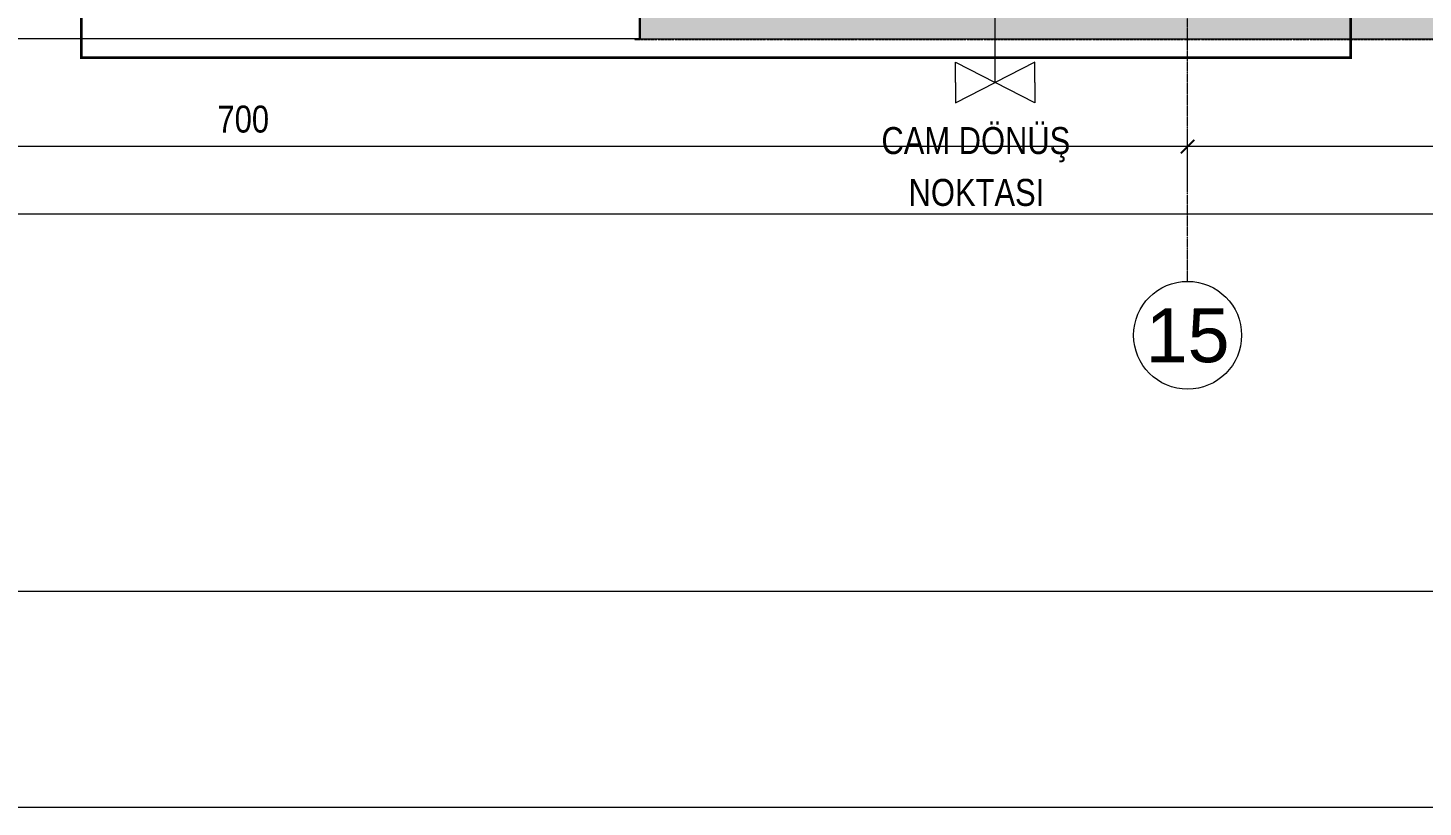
# Model space of a CAD drawing. Extents: x -1439 to 23780, y -1362 to 4476.
# Drawn here: x 1493 to 2010, y 0 to 289 of the extents above; entities that cross this region are included whole.
import ezdxf
from ezdxf.enums import TextEntityAlignment as Align

# ---------------------------------------------------------------- set-up
doc = ezdxf.new("R2010")
doc.units = 0
doc.header["$MEASUREMENT"] = 0
for name, pattern in [('Audi$0$DASHDOT2', [0.5, 0.25, -0.125, 0, -0.125]), ('Audi$0$DASHED2', [0.375, 0.25, -0.125]), ('Audi$0$DOT2', [0.125, 0, -0.125]), ('Audi$0$HIDDEN2', [4.7625, 3.175, -1.5875])]:
    doc.linetypes.add(name, pattern=pattern)
doc.layers.get('0').update_dxf_attribs({"color": 9, "lineweight": 9})
doc.layers.get('Defpoints').update_dxf_attribs({"color": 9, "lineweight": 9})
for name, color, linetype, lineweight in [('Audi$0$06D', 8, 'Continuous', 9), ('Audi$0$09', 8, 'Continuous', 9), ('Audi$0$10', 8, 'Continuous', 9), ('Audi$0$20', 8, 'Audi$0$DOT2', 9), ('Audi$0$21', 8, 'Continuous', 9), ('Audi$0$24', 8, 'Audi$0$DASHDOT2', 9), ('Audi$0$25', 8, 'Continuous', 9)]:
    doc.layers.add(name, color=color, linetype=linetype, lineweight=lineweight)
doc.layers.add('Audi$0$40A', color=8, linetype='Continuous', lineweight=9, plot=False)
doc.styles.add('Audi$0$Arial', font='arial.ttf', dxfattribs={"height": 2.5})
doc.styles.add('Audi$0$MuuM_TEXT-STANDART', font='ARIALN.TTF')
doc.dimstyles.new('Audi$0$MuuM_DIM50', dxfattribs={"dimscale": 5, "dimtxt": 2, "dimasz": 1, "dimexe": 1, "dimexo": 1, "dimgap": 1, "dimtad": 1, "dimdec": 1, "dimrnd": 0.5, "dimdsep": 46, "dimtxsty": 'Audi$0$MuuM_TEXT-STANDART', "dimblk": 'Audi$0$_ArchTick', "dimcen": 0, "dimdle": 0.15, "dimclrd": 256, "dimclre": 256, "dimclrt": 256, "dimadec": 0, "dimazin": 0, "dimtfac": 5, "dimtdec": 1, "dimtix": 1, "dimtmove": 2, "dimatfit": 3, "dimldrblk": 'Audi$0$_Dot', "dimfxl": 3, "dimfxlon": 1, "dimtolj": 1, "dimlwd": -1, "dimlwe": -1, "dimarcsym": 0})

# ---------------------------------------------------------------- blocks, each defined once
blk = doc.blocks.new('Audi$0$0_aks')
at = {"linetype": 'Continuous'}
blk.add_circle((0, 0), 2, dxfattribs=at)
at = {"style": 'Audi$0$Arial'}
blk.add_attdef('AKS', text='', height=2, dxfattribs=at).set_placement((0, 0), align=Align.MIDDLE_CENTER)
blk = doc.blocks.new('Audi$0$_ArchTick')
at = {"color": 0, "linetype": 'ByBlock', "const_width": 0.15}
blk.add_lwpolyline([(-0.5, -0.5), (0.5, 0.5)], dxfattribs=at)
blk = doc.blocks.new('*D496')
at = {"layer": 'Audi$0$25', "transparency": 16777216}
for p, q in [((-3500, -2580), (-3500, -2560)), ((0, -2580), (0, -2560)), ((-3500.75, -2565), (0.75, -2565))]:
    blk.add_line(p, q, dxfattribs=at)
at = {"layer": 'Defpoints', "color": 0, "transparency": 16777216}
for p in [(0, -2565), (-3500, -2590), (0, -2590)]:
    blk.add_point(p, dxfattribs=at)
at = {"layer": 'Audi$0$25', "transparency": 16777216, "xscale": 5, "yscale": 5, "zscale": 5, "rotation": 180}
blk.add_blockref('Audi$0$_ArchTick', (-3500, -2565), dxfattribs=at)
at = {"layer": 'Audi$0$25', "transparency": 16777216, "xscale": 5, "yscale": 5, "zscale": 5}
blk.add_blockref('Audi$0$_ArchTick', (0, -2565), dxfattribs=at)
at = {"layer": 'Audi$0$25', "transparency": 16777216, "insert": (-1750, -2554.89), "char_height": 10, "attachment_point": 5, "style": 'Audi$0$MuuM_TEXT-STANDART'}
blk.add_mtext('\\A1;3500', dxfattribs=at)
blk = doc.blocks.new('Audi$0$_Dot')
at = {"color": 0, "linetype": 'ByBlock', "lineweight": -2}
blk.add_line((-0.5, 0), (-1, 0), dxfattribs=at)
at = {"color": 0, "linetype": 'ByBlock', "const_width": 0.5}
blk.add_lwpolyline([(-0.25, 0, 1), (0.25, 0, 1)], format="xyb", close=True, dxfattribs=at)
blk = doc.blocks.new('*D512')
at = {"layer": 'Audi$0$25', "transparency": 16777216}
for p, q in [((-2800, -2555), (-2800, -2535)), ((-2100, -2555), (-2100, -2535)), ((-2099.25, -2540), (-2800.75, -2540))]:
    blk.add_line(p, q, dxfattribs=at)
at = {"layer": 'Defpoints', "color": 0, "transparency": 16777216}
for p in [(-2800, -2540), (-2800, -2590), (-2100, -2590)]:
    blk.add_point(p, dxfattribs=at)
at = {"layer": 'Audi$0$25', "transparency": 16777216, "xscale": 5, "yscale": 5, "zscale": 5, "rotation": 180}
blk.add_blockref('Audi$0$_ArchTick', (-2800, -2540), dxfattribs=at)
at = {"layer": 'Audi$0$25', "transparency": 16777216, "xscale": 5, "yscale": 5, "zscale": 5}
blk.add_blockref('Audi$0$_ArchTick', (-2100, -2540), dxfattribs=at)
at = {"layer": 'Audi$0$25', "transparency": 16777216, "insert": (-2450, -2529.89), "char_height": 10, "attachment_point": 5, "style": 'Audi$0$MuuM_TEXT-STANDART'}
blk.add_mtext('\\A1;700', dxfattribs=at)
blk = doc.blocks.new('*D513')
at = {"layer": 'Audi$0$25', "transparency": 16777216}
for p, q in [((-3500, -2555), (-3500, -2535)), ((-2800, -2555), (-2800, -2535)), ((-2799.25, -2540), (-3500.75, -2540))]:
    blk.add_line(p, q, dxfattribs=at)
at = {"layer": 'Defpoints', "color": 0, "transparency": 16777216}
for p in [(-3500, -2540), (-3500, -2590), (-2800, -2590)]:
    blk.add_point(p, dxfattribs=at)
at = {"layer": 'Audi$0$25', "transparency": 16777216, "xscale": 5, "yscale": 5, "zscale": 5, "rotation": 180}
blk.add_blockref('Audi$0$_ArchTick', (-3500, -2540), dxfattribs=at)
at = {"layer": 'Audi$0$25', "transparency": 16777216, "xscale": 5, "yscale": 5, "zscale": 5}
blk.add_blockref('Audi$0$_ArchTick', (-2800, -2540), dxfattribs=at)
at = {"layer": 'Audi$0$25', "transparency": 16777216, "insert": (-3150, -2529.89), "char_height": 10, "attachment_point": 5, "style": 'Audi$0$MuuM_TEXT-STANDART'}
blk.add_mtext('\\A1;700', dxfattribs=at)
blk = doc.blocks.new('Audi$0$p-cam dönüş noktası')
at = {"layer": 'Audi$0$21', "elevation": 0}
for points in [[(-26.5, 56.83), (-34.04, 56.83), (-26.5, 42.14)], [(-26.5, 56.83), (-18.95, 56.83), (-26.5, 42.14)], [(-26.5, 27.45), (-34.04, 27.45), (-26.5, 42.14)], [(-26.5, 27.45), (-18.95, 27.45), (-26.5, 42.14)]]:
    blk.add_lwpolyline(points, dxfattribs=at)
at = {"layer": 'Audi$0$21', "linetype": 'Audi$0$DASHED2', "elevation": 0}
blk.add_lwpolyline([(-26.5, 42.14), (-84.7, 42.14)], dxfattribs=at)
at = {"layer": 'Audi$0$21', "style": 'Audi$0$MuuM_TEXT-STANDART'}
for s, p in [('CAM DÖNÜŞ ', (0, 0)), ('NOKTASI', (19.23, 10.07))]:
    blk.add_text(s, height=10, rotation=90, dxfattribs=at).set_placement(p)
blk = doc.blocks.new('Audi$0$P-AKS_AUDI')
at = {"layer": 'Audi$0$24'}
blk.add_lwpolyline([(-2800, -2590), (-2800, 1250)], dxfattribs=at)
at = {"layer": 'Audi$0$24', "xscale": 10, "yscale": 10, "zscale": 10}
blk.add_blockref('Audi$0$0_aks', (-2800, -2610), dxfattribs=at).add_auto_attribs({'AKS': '15'})
at = {"layer": 'Audi$0$25'}
for base, p1, p2, picture, middle in [((-3500, -2540), (-2800, -2590), (-3500, -2590), '*D513', (-3150, -2529.89)), ((-2800, -2540), (-2100, -2590), (-2800, -2590), '*D512', (-2450, -2529.89)), ((0, -2565), (-3500, -2590), (0, -2590), '*D496', (-1750, -2554.89))]:
    dim = blk.add_linear_dim(base=base, p1=p1, p2=p2, dimstyle='Audi$0$MuuM_DIM50', dxfattribs=at)
    dim.commit()
    dim.dimension.update_dxf_attribs({"geometry": picture, "text_midpoint": middle})
blk = doc.blocks.new('Audi$0$p-zemin kat')
at = {"layer": 'Audi$0$09'}
h = blk.add_hatch(dxfattribs=at)
h.set_pattern_fill('SQUARE', color=252, scale=20, style=0)
h.paths.add_polyline_path([(1719.56, 285), (3319.5, 285), (3319.5, 320), (1719.67, 320)])
at = {"layer": 'Audi$0$06D'}
blk.add_lwpolyline([(1719.26, 285), (1122.5, 285), (1122.5, 1420)], dxfattribs=at)
blk.add_lwpolyline([(1719.56, 285), (3319.5, 285), (3319.5, 320), (1719.67, 320)], close=True, dxfattribs=at)
at = {"layer": 'Audi$0$10'}
blk.add_lwpolyline([(1717.67, 284.7), (1719.56, 284.7), (1719.56, 320.39), (1719.26, 320.39), (1719.26, 285), (1717.67, 285)], close=True, dxfattribs=at)
at = {"layer": 'Audi$0$20'}
blk.add_lwpolyline([(1719.56, 284.7), (4822.79, 284.7), (4822.79, 2034.32)], dxfattribs=at)
at = {"rotation": 270}
blk.add_blockref('Audi$0$p-cam dönüş noktası', (1809.02, 242.22), dxfattribs=at)
at = {"layer": 'Audi$0$24'}
blk.add_blockref('Audi$0$P-AKS_AUDI', (4722.5, 2785), dxfattribs=at)

msp = doc.modelspace()

# ---------------------------------------------------------------- linework, layer by layer
at = {"layer": 'Audi$0$21', "linetype": 'Audi$0$HIDDEN2', "ltscale": 0.1, "const_width": 1}
msp.add_lwpolyline([(1512.47, 758.11), (1982.9, 758.11), (1982.9, 277.94), (1512.47, 277.94)], close=True, dxfattribs=at)
at = {"layer": 'Audi$0$40A'}
for points in [[(5945, 4205), (0, 4205), (0, 0), (5945, 0)], [(5405.06, 80), (80, 80), (80, 4125), (5405.06, 4125)]]:
    msp.add_lwpolyline(points, close=True, dxfattribs=at)

# ---------------------------------------------------------------- block references
at = {"layer": 'Audi$0$10'}
msp.add_blockref('Audi$0$p-zemin kat', (0, 0), dxfattribs=at)

doc.saveas('drawing.dxf')
